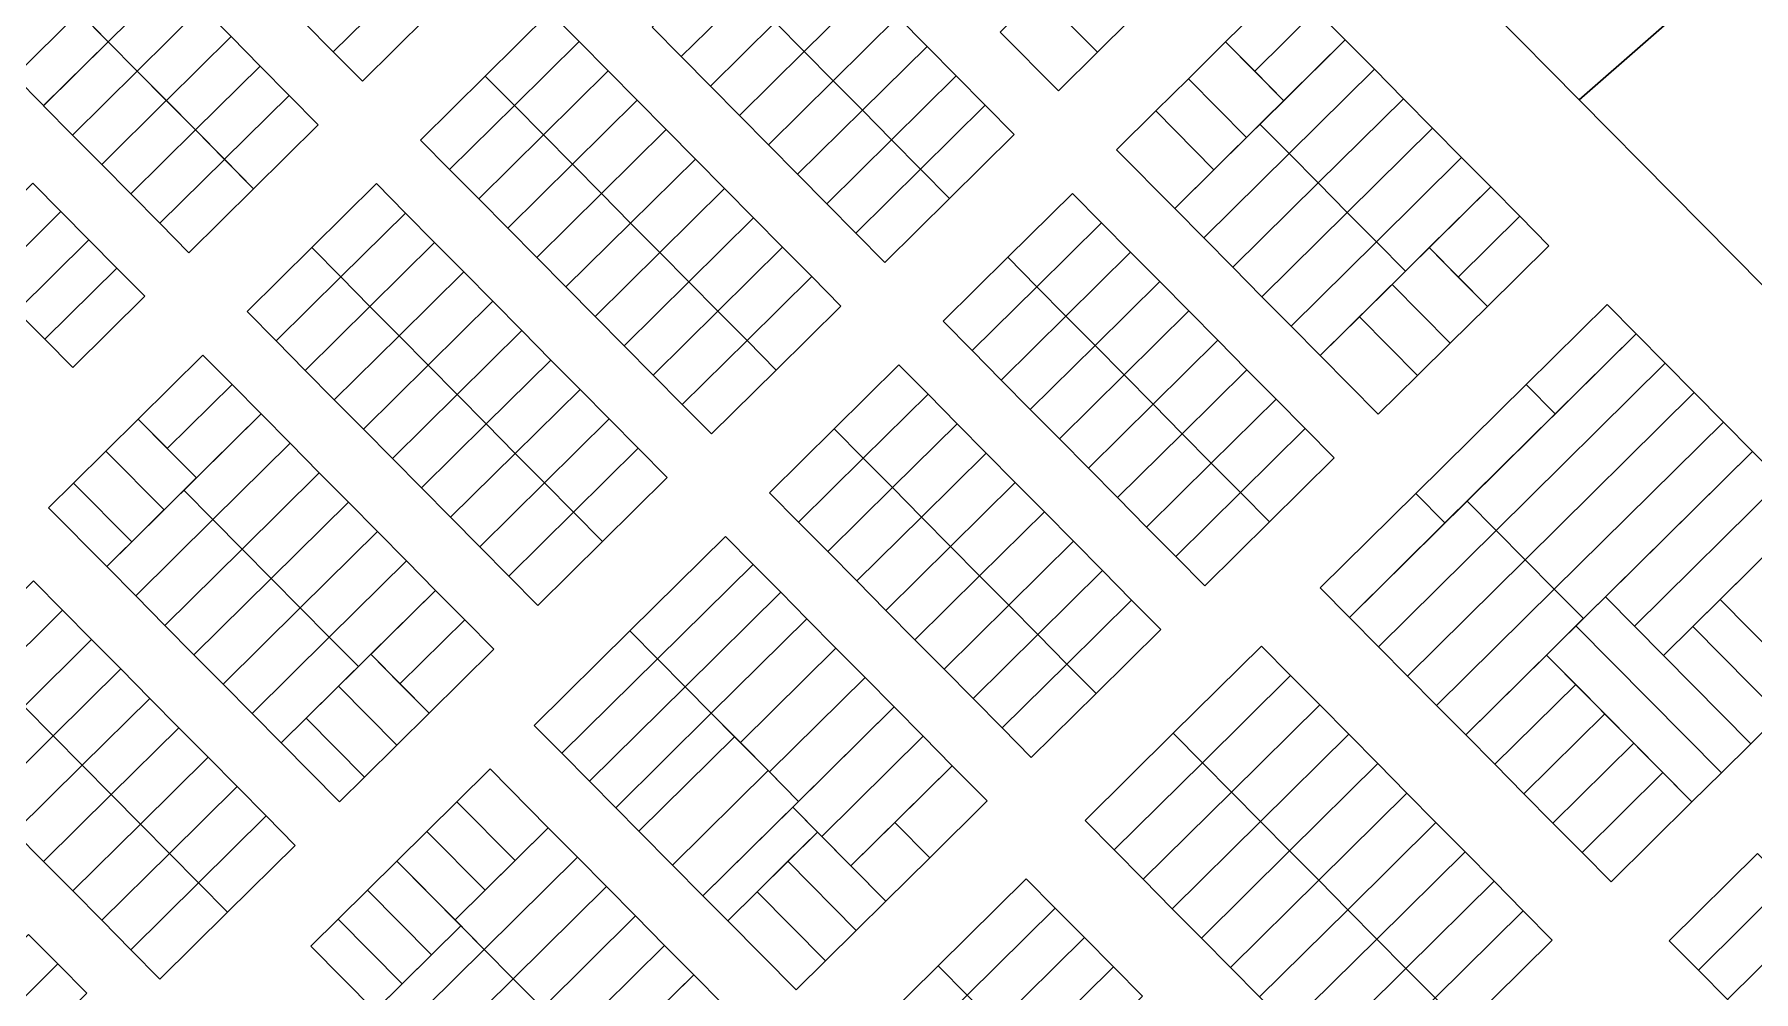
# Model space of a CAD drawing. Header units: metres. Extents: x 5590187 to 5598444, y 6961268 to 6971080.
# Drawn here: x 5596526.2 to 5596941.9, y 6967072.3 to 6967303.9 of the extents above; entities that cross this region are included whole.
import ezdxf

# ---------------------------------------------------------------- set-up
doc = ezdxf.new("R2010")
doc.units = ezdxf.units.M
doc.layers.add('zz_catastro_fontana', color=7, linetype='Continuous')

msp = doc.modelspace()

# ---------------------------------------------------------------- linework, layer by layer
at = {"layer": 'zz_catastro_fontana'}
for points in [[(5596899.76, 6967287.99), (5596878.35, 6967309.64), (5597087.94, 6967516.91), (5597126.76, 6967598.97), (5597109.24, 6967616.12), (5597149.49, 6967665.72), (5597185.65, 6967625.21), (5597312.88, 6967374.07), (5597253.72, 6967334.54), (5597210.67, 6967397.96), (5597187.87, 6967383.07), (5597033.94, 6967255.38), (5597004.69, 6967225.45), (5596983.2, 6967253.41), (5596979.71, 6967270.16), (5596933.1, 6967317.31), (5596899.76, 6967287.99)], [(5597233.21, 6967364.75), (5597026.25, 6967160.08), (5596899.76, 6967287.99), (5596933.1, 6967317.31), (5596979.71, 6967270.16), (5596983.2, 6967253.41), (5597004.69, 6967225.45), (5597033.94, 6967255.38), (5597110.9, 6967319.23), (5597187.87, 6967383.07), (5597210.67, 6967397.96), (5597233.21, 6967364.75)], [(5596552.69, 6967324.65), (5596559.72, 6967317.54), (5596544.1, 6967302.09), (5596537.07, 6967309.2), (5596552.69, 6967324.65)], [(5596607.13, 6967322.22), (5596614.16, 6967315.11), (5596598.52, 6967299.64), (5596591.48, 6967306.75), (5596607.13, 6967322.22)], [(5596691.27, 6967321.05), (5596698.3, 6967313.93), (5596682.66, 6967298.47), (5596675.62, 6967305.58), (5596691.27, 6967321.05)], [(5596720.97, 6967322.29), (5596728.01, 6967315.18), (5596712.36, 6967299.71), (5596705.33, 6967306.82), (5596720.97, 6967322.29)], [(5596777.14, 6967321.59), (5596791.21, 6967307.36), (5596783.31, 6967299.56), (5596769.25, 6967313.78), (5596777.14, 6967321.59)], [(5596530.02, 6967316.29), (5596537.05, 6967309.18), (5596521.43, 6967293.73), (5596514.4, 6967300.84), (5596530.02, 6967316.29)], [(5596559.72, 6967317.54), (5596566.76, 6967310.42), (5596551.11, 6967294.96), (5596544.08, 6967302.07), (5596559.72, 6967317.54)], [(5596614.16, 6967315.11), (5596621.19, 6967308), (5596605.55, 6967292.53), (5596598.52, 6967299.64), (5596614.16, 6967315.11)], [(5596728.01, 6967315.18), (5596735.04, 6967308.07), (5596719.39, 6967292.6), (5596712.36, 6967299.71), (5596728.01, 6967315.18)], [(5596829.13, 6967316.74), (5596836.16, 6967309.63), (5596821.3, 6967294.93), (5596814.27, 6967302.04), (5596829.13, 6967316.74)], [(5596698.3, 6967313.93), (5596705.33, 6967306.82), (5596689.69, 6967291.35), (5596682.66, 6967298.47), (5596698.3, 6967313.93)], [(5596769.25, 6967313.78), (5596783.31, 6967299.56), (5596773.83, 6967290.18), (5596759.77, 6967304.4), (5596769.25, 6967313.78)], [(5596537.05, 6967309.18), (5596544.08, 6967302.07), (5596528.46, 6967286.62), (5596521.43, 6967293.73), (5596537.05, 6967309.18)], [(5596566.76, 6967310.42), (5596573.79, 6967303.31), (5596558.16, 6967287.87), (5596551.13, 6967294.98), (5596566.76, 6967310.42)], [(5596650.9, 6967309.25), (5596657.93, 6967302.14), (5596642.29, 6967286.67), (5596635.25, 6967293.78), (5596650.9, 6967309.25)], [(5596705.33, 6967306.82), (5596712.36, 6967299.71), (5596696.72, 6967284.24), (5596689.69, 6967291.35), (5596705.33, 6967306.82)], [(5596735.04, 6967308.07), (5596742.07, 6967300.96), (5596726.43, 6967285.49), (5596719.39, 6967292.6), (5596735.04, 6967308.07)], [(5596836.16, 6967309.63), (5596843.19, 6967302.52), (5596828.33, 6967287.82), (5596821.3, 6967294.93), (5596836.16, 6967309.63)], [(5596573.79, 6967303.31), (5596580.82, 6967296.2), (5596565.2, 6967280.75), (5596558.16, 6967287.87), (5596573.79, 6967303.31)], [(5596843.19, 6967302.52), (5596850.23, 6967295.41), (5596829.61, 6967275.02), (5596822.57, 6967282.13), (5596843.19, 6967302.52)], [(5596544.08, 6967302.07), (5596551.11, 6967294.96), (5596535.47, 6967279.49), (5596528.44, 6967286.6), (5596544.08, 6967302.07)], [(5596657.93, 6967302.14), (5596664.96, 6967295.03), (5596649.32, 6967279.56), (5596642.29, 6967286.67), (5596657.93, 6967302.14)], [(5596712.36, 6967299.71), (5596719.39, 6967292.6), (5596703.75, 6967277.13), (5596696.72, 6967284.24), (5596712.36, 6967299.71)], [(5596742.07, 6967300.96), (5596749.1, 6967293.85), (5596733.46, 6967278.38), (5596726.43, 6967285.49), (5596742.07, 6967300.96)], [(5596814.27, 6967302.04), (5596828.33, 6967287.82), (5596819.33, 6967278.92), (5596805.27, 6967293.14), (5596814.27, 6967302.04)], [(5596551.11, 6967294.96), (5596558.14, 6967287.85), (5596542.52, 6967272.4), (5596535.49, 6967279.51), (5596551.11, 6967294.96)], [(5596580.82, 6967296.2), (5596587.85, 6967289.09), (5596572.23, 6967273.64), (5596565.2, 6967280.75), (5596580.82, 6967296.2)], [(5596664.96, 6967295.03), (5596671.99, 6967287.92), (5596656.35, 6967272.45), (5596649.32, 6967279.56), (5596664.96, 6967295.03)], [(5596850.23, 6967295.41), (5596857.26, 6967288.3), (5596836.64, 6967267.91), (5596829.61, 6967275.02), (5596850.23, 6967295.41)], [(5596635.25, 6967293.78), (5596642.29, 6967286.67), (5596626.64, 6967271.2), (5596619.61, 6967278.31), (5596635.25, 6967293.78)], [(5596719.39, 6967292.6), (5596726.43, 6967285.49), (5596710.78, 6967270.02), (5596703.75, 6967277.13), (5596719.39, 6967292.6)], [(5596749.1, 6967293.85), (5596756.13, 6967286.74), (5596740.49, 6967271.27), (5596733.46, 6967278.38), (5596749.1, 6967293.85)], [(5596805.27, 6967293.14), (5596819.33, 6967278.92), (5596811.44, 6967271.12), (5596797.38, 6967285.34), (5596805.27, 6967293.14)], [(5596558.14, 6967287.85), (5596565.18, 6967280.73), (5596549.55, 6967265.29), (5596542.52, 6967272.4), (5596558.14, 6967287.85)], [(5596587.85, 6967289.09), (5596594.88, 6967281.98), (5596579.26, 6967266.53), (5596572.23, 6967273.64), (5596587.85, 6967289.09)], [(5596642.29, 6967286.67), (5596649.32, 6967279.56), (5596633.67, 6967264.09), (5596626.64, 6967271.2), (5596642.29, 6967286.67)], [(5596671.99, 6967287.92), (5596679.02, 6967280.81), (5596663.38, 6967265.34), (5596656.35, 6967272.45), (5596671.99, 6967287.92)], [(5596756.13, 6967286.74), (5596763.16, 6967279.63), (5596747.52, 6967264.16), (5596740.49, 6967271.27), (5596756.13, 6967286.74)], [(5596857.26, 6967288.3), (5596864.29, 6967281.19), (5596843.67, 6967260.8), (5596836.64, 6967267.91), (5596857.26, 6967288.3)], [(5596726.43, 6967285.49), (5596733.46, 6967278.38), (5596717.81, 6967262.91), (5596710.78, 6967270.02), (5596726.43, 6967285.49)], [(5596797.38, 6967285.34), (5596811.44, 6967271.12), (5596801.95, 6967261.74), (5596787.89, 6967275.96), (5596797.38, 6967285.34)], [(5596822.57, 6967282.13), (5596829.61, 6967275.02), (5596808.99, 6967254.63), (5596801.95, 6967261.74), (5596822.57, 6967282.13)], [(5596565.18, 6967280.73), (5596572.21, 6967273.62), (5596556.59, 6967258.17), (5596549.55, 6967265.29), (5596565.18, 6967280.73)], [(5596649.32, 6967279.56), (5596656.35, 6967272.45), (5596640.71, 6967256.98), (5596633.67, 6967264.09), (5596649.32, 6967279.56)], [(5596679.02, 6967280.81), (5596686.05, 6967273.7), (5596670.41, 6967258.23), (5596663.38, 6967265.34), (5596679.02, 6967280.81)], [(5596733.46, 6967278.38), (5596740.49, 6967271.27), (5596724.85, 6967255.8), (5596717.81, 6967262.91), (5596733.46, 6967278.38)], [(5596864.29, 6967281.19), (5596871.32, 6967274.08), (5596850.7, 6967253.69), (5596843.67, 6967260.8), (5596864.29, 6967281.19)], [(5596572.21, 6967273.62), (5596579.24, 6967266.51), (5596563.62, 6967251.06), (5596556.59, 6967258.17), (5596572.21, 6967273.62)], [(5596686.05, 6967273.7), (5596693.09, 6967266.59), (5596677.44, 6967251.12), (5596670.41, 6967258.23), (5596686.05, 6967273.7)], [(5596829.61, 6967275.02), (5596836.64, 6967267.91), (5596816.02, 6967247.52), (5596808.99, 6967254.63), (5596829.61, 6967275.02)], [(5596871.32, 6967274.08), (5596878.35, 6967266.97), (5596857.73, 6967246.58), (5596850.7, 6967253.69), (5596871.32, 6967274.08)], [(5596656.35, 6967272.45), (5596663.38, 6967265.34), (5596647.74, 6967249.87), (5596640.71, 6967256.98), (5596656.35, 6967272.45)], [(5596740.49, 6967271.27), (5596747.52, 6967264.16), (5596731.88, 6967248.69), (5596724.85, 6967255.8), (5596740.49, 6967271.27)], [(5596525.89, 6967267.84), (5596532.65, 6967261.01), (5596515.23, 6967243.78), (5596508.47, 6967250.62), (5596525.89, 6967267.84)], [(5596608.95, 6967267.76), (5596615.98, 6967260.65), (5596600.33, 6967245.18), (5596593.3, 6967252.29), (5596608.95, 6967267.76)], [(5596663.38, 6967265.34), (5596670.41, 6967258.23), (5596654.77, 6967242.76), (5596647.74, 6967249.87), (5596663.38, 6967265.34)], [(5596693.09, 6967266.59), (5596700.12, 6967259.48), (5596684.47, 6967244.01), (5596677.44, 6967251.12), (5596693.09, 6967266.59)], [(5596777.23, 6967265.41), (5596784.26, 6967258.3), (5596768.61, 6967242.83), (5596761.58, 6967249.94), (5596777.23, 6967265.41)], [(5596836.64, 6967267.91), (5596843.67, 6967260.8), (5596823.05, 6967240.41), (5596816.02, 6967247.52), (5596836.64, 6967267.91)], [(5596878.35, 6967266.97), (5596885.38, 6967259.86), (5596870.52, 6967245.16), (5596863.49, 6967252.27), (5596878.35, 6967266.97)], [(5596532.65, 6967261.01), (5596539.41, 6967254.17), (5596521.99, 6967236.94), (5596515.23, 6967243.78), (5596532.65, 6967261.01)], [(5596615.98, 6967260.65), (5596623.01, 6967253.54), (5596607.37, 6967238.07), (5596600.33, 6967245.18), (5596615.98, 6967260.65)], [(5596843.67, 6967260.8), (5596850.7, 6967253.69), (5596830.08, 6967233.3), (5596823.05, 6967240.41), (5596843.67, 6967260.8)], [(5596670.41, 6967258.23), (5596677.44, 6967251.12), (5596661.8, 6967235.65), (5596654.77, 6967242.76), (5596670.41, 6967258.23)], [(5596700.12, 6967259.48), (5596707.15, 6967252.37), (5596691.51, 6967236.9), (5596684.47, 6967244.01), (5596700.12, 6967259.48)], [(5596784.26, 6967258.3), (5596791.29, 6967251.19), (5596775.65, 6967235.72), (5596768.61, 6967242.83), (5596784.26, 6967258.3)], [(5596885.38, 6967259.86), (5596892.42, 6967252.75), (5596877.55, 6967238.05), (5596870.52, 6967245.16), (5596885.38, 6967259.86)], [(5596539.41, 6967254.17), (5596546.17, 6967247.33), (5596528.75, 6967230.11), (5596521.99, 6967236.94), (5596539.41, 6967254.17)], [(5596623.01, 6967253.54), (5596630.04, 6967246.43), (5596614.4, 6967230.96), (5596607.37, 6967238.07), (5596623.01, 6967253.54)], [(5596707.15, 6967252.37), (5596714.18, 6967245.26), (5596698.54, 6967229.79), (5596691.51, 6967236.9), (5596707.15, 6967252.37)], [(5596850.7, 6967253.69), (5596857.73, 6967246.58), (5596837.11, 6967226.19), (5596830.08, 6967233.3), (5596850.7, 6967253.69)], [(5596593.3, 6967252.29), (5596600.33, 6967245.18), (5596584.69, 6967229.71), (5596577.66, 6967236.82), (5596593.3, 6967252.29)], [(5596677.44, 6967251.12), (5596684.47, 6967244.01), (5596668.83, 6967228.54), (5596661.8, 6967235.65), (5596677.44, 6967251.12)], [(5596761.58, 6967249.94), (5596768.61, 6967242.83), (5596752.97, 6967227.36), (5596745.94, 6967234.47), (5596761.58, 6967249.94)], [(5596791.29, 6967251.19), (5596798.32, 6967244.08), (5596782.68, 6967228.61), (5596775.65, 6967235.72), (5596791.29, 6967251.19)], [(5596863.49, 6967252.27), (5596877.55, 6967238.05), (5596868.55, 6967229.15), (5596854.49, 6967243.37), (5596863.49, 6967252.27)], [(5596546.17, 6967247.33), (5596552.93, 6967240.5), (5596535.51, 6967223.27), (5596528.75, 6967230.11), (5596546.17, 6967247.33)], [(5596600.33, 6967245.18), (5596607.37, 6967238.07), (5596591.72, 6967222.6), (5596584.69, 6967229.71), (5596600.33, 6967245.18)], [(5596630.04, 6967246.43), (5596637.07, 6967239.32), (5596621.43, 6967223.85), (5596614.4, 6967230.96), (5596630.04, 6967246.43)], [(5596684.47, 6967244.01), (5596691.51, 6967236.9), (5596675.86, 6967221.43), (5596668.83, 6967228.54), (5596684.47, 6967244.01)], [(5596714.18, 6967245.26), (5596721.21, 6967238.15), (5596705.57, 6967222.68), (5596698.54, 6967229.79), (5596714.18, 6967245.26)], [(5596798.32, 6967244.08), (5596805.35, 6967236.97), (5596789.71, 6967221.5), (5596782.68, 6967228.61), (5596798.32, 6967244.08)], [(5596768.61, 6967242.83), (5596775.65, 6967235.72), (5596760, 6967220.25), (5596752.97, 6967227.36), (5596768.61, 6967242.83)], [(5596854.49, 6967243.37), (5596868.55, 6967229.15), (5596860.66, 6967221.35), (5596846.6, 6967235.57), (5596854.49, 6967243.37)], [(5596607.37, 6967238.07), (5596614.4, 6967230.96), (5596598.75, 6967215.49), (5596591.72, 6967222.6), (5596607.37, 6967238.07)], [(5596637.07, 6967239.32), (5596644.1, 6967232.21), (5596628.46, 6967216.74), (5596621.43, 6967223.85), (5596637.07, 6967239.32)], [(5596691.51, 6967236.9), (5596698.54, 6967229.79), (5596682.89, 6967214.32), (5596675.86, 6967221.43), (5596691.51, 6967236.9)], [(5596775.65, 6967235.72), (5596782.68, 6967228.61), (5596767.04, 6967213.14), (5596760, 6967220.25), (5596775.65, 6967235.72)], [(5596805.35, 6967236.97), (5596812.38, 6967229.86), (5596796.74, 6967214.39), (5596789.71, 6967221.5), (5596805.35, 6967236.97)], [(5596906.48, 6967238.53), (5596913.51, 6967231.42), (5596893.96, 6967212.08), (5596886.93, 6967219.19), (5596906.48, 6967238.53)], [(5596644.1, 6967232.21), (5596651.13, 6967225.1), (5596635.49, 6967209.63), (5596628.46, 6967216.74), (5596644.1, 6967232.21)], [(5596846.6, 6967235.57), (5596860.66, 6967221.35), (5596851.18, 6967211.97), (5596837.11, 6967226.19), (5596846.6, 6967235.57)], [(5596614.4, 6967230.96), (5596621.43, 6967223.85), (5596605.79, 6967208.38), (5596598.75, 6967215.49), (5596614.4, 6967230.96)], [(5596698.54, 6967229.79), (5596705.57, 6967222.68), (5596689.93, 6967207.21), (5596682.89, 6967214.32), (5596698.54, 6967229.79)], [(5596782.68, 6967228.61), (5596789.71, 6967221.5), (5596774.07, 6967206.03), (5596767.04, 6967213.14), (5596782.68, 6967228.61)], [(5596812.38, 6967229.86), (5596819.42, 6967222.75), (5596803.77, 6967207.28), (5596796.74, 6967214.39), (5596812.38, 6967229.86)], [(5596913.51, 6967231.42), (5596920.54, 6967224.31), (5596879.66, 6967183.88), (5596872.63, 6967190.99), (5596913.51, 6967231.42)], [(5596566.99, 6967226.28), (5596574.03, 6967219.17), (5596558.38, 6967203.7), (5596551.35, 6967210.81), (5596566.99, 6967226.28)], [(5596621.43, 6967223.85), (5596628.46, 6967216.74), (5596612.82, 6967201.27), (5596605.79, 6967208.38), (5596621.43, 6967223.85)], [(5596651.13, 6967225.1), (5596658.17, 6967217.99), (5596642.52, 6967202.52), (5596635.49, 6967209.63), (5596651.13, 6967225.1)], [(5596735.28, 6967223.92), (5596742.31, 6967216.81), (5596726.66, 6967201.35), (5596719.63, 6967208.46), (5596735.28, 6967223.92)], [(5596920.54, 6967224.31), (5596927.57, 6967217.2), (5596886.69, 6967176.77), (5596879.66, 6967183.88), (5596920.54, 6967224.31)], [(5596574.03, 6967219.17), (5596581.06, 6967212.06), (5596565.41, 6967196.59), (5596558.38, 6967203.7), (5596574.03, 6967219.17)], [(5596789.71, 6967221.5), (5596796.74, 6967214.39), (5596781.1, 6967198.92), (5596774.07, 6967206.03), (5596789.71, 6967221.5)], [(5596819.42, 6967222.75), (5596826.45, 6967215.64), (5596810.8, 6967200.17), (5596803.77, 6967207.28), (5596819.42, 6967222.75)], [(5596886.93, 6967219.19), (5596893.96, 6967212.08), (5596867.27, 6967185.69), (5596860.24, 6967192.8), (5596886.93, 6967219.19)], [(5596628.46, 6967216.74), (5596635.49, 6967209.63), (5596619.85, 6967194.16), (5596612.82, 6967201.27), (5596628.46, 6967216.74)], [(5596658.17, 6967217.99), (5596665.2, 6967210.88), (5596649.55, 6967195.41), (5596642.52, 6967202.52), (5596658.17, 6967217.99)], [(5596742.31, 6967216.81), (5596749.34, 6967209.7), (5596733.7, 6967194.23), (5596726.66, 6967201.35), (5596742.31, 6967216.81)], [(5596826.45, 6967215.64), (5596833.48, 6967208.53), (5596817.84, 6967193.06), (5596810.8, 6967200.17), (5596826.45, 6967215.64)], [(5596927.57, 6967217.2), (5596934.61, 6967210.09), (5596893.72, 6967169.65), (5596886.69, 6967176.77), (5596927.57, 6967217.2)], [(5596551.35, 6967210.81), (5596565.41, 6967196.59), (5596557.59, 6967188.85), (5596543.53, 6967203.07), (5596551.35, 6967210.81)], [(5596581.06, 6967212.06), (5596588.09, 6967204.95), (5596569.42, 6967186.49), (5596562.39, 6967193.6), (5596581.06, 6967212.06)], [(5596665.2, 6967210.88), (5596672.23, 6967203.77), (5596656.59, 6967188.3), (5596649.55, 6967195.41), (5596665.2, 6967210.88)], [(5596796.74, 6967214.39), (5596803.77, 6967207.28), (5596788.13, 6967191.81), (5596781.1, 6967198.92), (5596796.74, 6967214.39)], [(5596635.49, 6967209.63), (5596642.52, 6967202.52), (5596626.88, 6967187.05), (5596619.85, 6967194.16), (5596635.49, 6967209.63)], [(5596719.63, 6967208.46), (5596726.66, 6967201.35), (5596711.02, 6967185.88), (5596703.99, 6967192.99), (5596719.63, 6967208.46)], [(5596749.34, 6967209.7), (5596756.37, 6967202.59), (5596740.73, 6967187.12), (5596733.7, 6967194.23), (5596749.34, 6967209.7)], [(5596803.77, 6967207.28), (5596810.8, 6967200.17), (5596795.16, 6967184.7), (5596788.13, 6967191.81), (5596803.77, 6967207.28)], [(5596833.48, 6967208.53), (5596840.51, 6967201.42), (5596824.87, 6967185.95), (5596817.84, 6967193.06), (5596833.48, 6967208.53)], [(5596934.61, 6967210.09), (5596941.64, 6967202.98), (5596900.75, 6967162.54), (5596893.72, 6967169.65), (5596934.61, 6967210.09)], [(5596543.53, 6967203.07), (5596557.59, 6967188.85), (5596549.77, 6967181.12), (5596535.71, 6967195.34), (5596543.53, 6967203.07)], [(5596588.09, 6967204.95), (5596595.12, 6967197.84), (5596576.46, 6967179.38), (5596569.42, 6967186.49), (5596588.09, 6967204.95)], [(5596642.52, 6967202.52), (5596649.55, 6967195.41), (5596633.91, 6967179.94), (5596626.88, 6967187.05), (5596642.52, 6967202.52)], [(5596672.23, 6967203.77), (5596679.26, 6967196.66), (5596663.62, 6967181.19), (5596656.59, 6967188.3), (5596672.23, 6967203.77)], [(5596756.37, 6967202.59), (5596763.4, 6967195.48), (5596747.76, 6967180.01), (5596740.73, 6967187.12), (5596756.37, 6967202.59)], [(5596941.64, 6967202.98), (5596948.67, 6967195.87), (5596913.12, 6967160.71), (5596906.08, 6967167.82), (5596941.64, 6967202.98)], [(5596726.66, 6967201.35), (5596733.7, 6967194.23), (5596718.05, 6967178.77), (5596711.02, 6967185.88), (5596726.66, 6967201.35)], [(5596810.8, 6967200.17), (5596817.84, 6967193.06), (5596802.19, 6967177.59), (5596795.16, 6967184.7), (5596810.8, 6967200.17)], [(5596535.71, 6967195.34), (5596549.77, 6967181.12), (5596543.73, 6967175.14), (5596529.66, 6967189.36), (5596535.71, 6967195.34)], [(5596595.12, 6967197.84), (5596602.15, 6967190.72), (5596583.49, 6967172.27), (5596576.46, 6967179.38), (5596595.12, 6967197.84)], [(5596649.55, 6967195.41), (5596656.59, 6967188.3), (5596640.94, 6967172.83), (5596633.91, 6967179.94), (5596649.55, 6967195.41)], [(5596733.7, 6967194.23), (5596740.73, 6967187.12), (5596725.08, 6967171.65), (5596718.05, 6967178.77), (5596733.7, 6967194.23)], [(5596763.4, 6967195.48), (5596770.43, 6967188.37), (5596754.79, 6967172.9), (5596747.76, 6967180.01), (5596763.4, 6967195.48)], [(5596948.67, 6967195.87), (5596955.7, 6967188.76), (5596920.15, 6967153.6), (5596913.12, 6967160.71), (5596948.67, 6967195.87)], [(5596562.39, 6967193.6), (5596569.42, 6967186.49), (5596550.76, 6967168.03), (5596543.73, 6967175.14), (5596562.39, 6967193.6)], [(5596602.15, 6967190.72), (5596609.18, 6967183.61), (5596590.52, 6967165.16), (5596583.49, 6967172.27), (5596602.15, 6967190.72)], [(5596817.84, 6967193.06), (5596824.87, 6967185.95), (5596809.22, 6967170.48), (5596802.19, 6967177.59), (5596817.84, 6967193.06)], [(5596860.24, 6967192.8), (5596867.27, 6967185.69), (5596844.18, 6967162.86), (5596837.15, 6967169.97), (5596860.24, 6967192.8)], [(5596872.63, 6967190.99), (5596879.66, 6967183.88), (5596851.22, 6967155.75), (5596844.18, 6967162.86), (5596872.63, 6967190.99)], [(5596569.42, 6967186.49), (5596576.46, 6967179.38), (5596557.79, 6967160.92), (5596550.76, 6967168.03), (5596569.42, 6967186.49)], [(5596656.59, 6967188.3), (5596663.62, 6967181.19), (5596647.98, 6967165.72), (5596640.94, 6967172.83), (5596656.59, 6967188.3)], [(5596740.73, 6967187.12), (5596747.76, 6967180.01), (5596732.12, 6967164.54), (5596725.08, 6967171.65), (5596740.73, 6967187.12)], [(5596770.43, 6967188.37), (5596777.46, 6967181.26), (5596761.82, 6967165.79), (5596754.79, 6967172.9), (5596770.43, 6967188.37)], [(5596955.7, 6967188.76), (5596976.79, 6967167.42), (5596954.97, 6967145.84), (5596933.87, 6967167.17), (5596955.7, 6967188.76)], [(5596609.18, 6967183.61), (5596616.22, 6967176.5), (5596597.55, 6967158.05), (5596590.52, 6967165.16), (5596609.18, 6967183.61)], [(5596670.22, 6967159.59), (5596693.32, 6967182.44), (5596700, 6967175.68), (5596676.9, 6967152.83), (5596670.22, 6967159.59)], [(5596879.66, 6967183.88), (5596886.69, 6967176.77), (5596858.25, 6967148.64), (5596851.22, 6967155.75), (5596879.66, 6967183.88)], [(5596576.46, 6967179.38), (5596583.49, 6967172.27), (5596564.82, 6967153.81), (5596557.79, 6967160.92), (5596576.46, 6967179.38)], [(5596747.76, 6967180.01), (5596754.79, 6967172.9), (5596739.15, 6967157.43), (5596732.12, 6967164.54), (5596747.76, 6967180.01)], [(5596777.46, 6967181.26), (5596784.5, 6967174.15), (5596768.85, 6967158.68), (5596761.82, 6967165.79), (5596777.46, 6967181.26)], [(5596616.22, 6967176.5), (5596623.25, 6967169.39), (5596604.58, 6967150.94), (5596597.55, 6967158.05), (5596616.22, 6967176.5)], [(5596676.9, 6967152.83), (5596700, 6967175.68), (5596706.68, 6967168.93), (5596683.58, 6967146.08), (5596676.9, 6967152.83)], [(5596784.5, 6967174.15), (5596791.53, 6967167.04), (5596775.88, 6967151.57), (5596768.85, 6967158.68), (5596784.5, 6967174.15)], [(5596886.69, 6967176.77), (5596893.72, 6967169.65), (5596865.28, 6967141.53), (5596858.25, 6967148.64), (5596886.69, 6967176.77)], [(5596526.03, 6967171.7), (5596533.06, 6967164.59), (5596516.71, 6967148.42), (5596509.68, 6967155.53), (5596526.03, 6967171.7)], [(5596583.49, 6967172.27), (5596590.52, 6967165.16), (5596571.85, 6967146.7), (5596564.82, 6967153.81), (5596583.49, 6967172.27)], [(5596623.25, 6967169.39), (5596630.28, 6967162.28), (5596614.64, 6967146.81), (5596607.6, 6967153.92), (5596623.25, 6967169.39)], [(5596754.79, 6967172.9), (5596761.82, 6967165.79), (5596746.18, 6967150.32), (5596739.15, 6967157.43), (5596754.79, 6967172.9)], [(5596893.72, 6967169.65), (5596900.75, 6967162.54), (5596872.31, 6967134.42), (5596865.28, 6967141.53), (5596893.72, 6967169.65)], [(5596590.52, 6967165.16), (5596597.55, 6967158.05), (5596578.89, 6967139.59), (5596571.85, 6967146.7), (5596590.52, 6967165.16)], [(5596683.58, 6967146.08), (5596706.68, 6967168.93), (5596713.01, 6967162.53), (5596689.9, 6967139.68), (5596683.58, 6967146.08)], [(5596761.82, 6967165.79), (5596768.85, 6967158.68), (5596753.21, 6967143.21), (5596746.18, 6967150.32), (5596761.82, 6967165.79)], [(5596791.53, 6967167.04), (5596798.56, 6967159.93), (5596782.92, 6967144.46), (5596775.88, 6967151.57), (5596791.53, 6967167.04)], [(5596906.08, 6967167.82), (5596941.24, 6967132.27), (5596934.13, 6967125.23), (5596898.97, 6967160.79), (5596906.08, 6967167.82)], [(5596933.87, 6967167.17), (5596954.97, 6967145.84), (5596948.35, 6967139.3), (5596927.26, 6967160.63), (5596933.87, 6967167.17)], [(5596533.06, 6967164.59), (5596540.09, 6967157.48), (5596523.74, 6967141.31), (5596516.71, 6967148.42), (5596533.06, 6967164.59)], [(5596630.28, 6967162.28), (5596637.31, 6967155.17), (5596621.67, 6967139.7), (5596614.64, 6967146.81), (5596630.28, 6967162.28)], [(5596689.9, 6967139.68), (5596713.01, 6967162.53), (5596720.04, 6967155.42), (5596696.94, 6967132.57), (5596689.9, 6967139.68)], [(5596540.09, 6967157.48), (5596547.13, 6967150.37), (5596530.77, 6967134.2), (5596523.74, 6967141.31), (5596540.09, 6967157.48)], [(5596597.55, 6967158.05), (5596604.58, 6967150.94), (5596585.92, 6967132.48), (5596578.89, 6967139.59), (5596597.55, 6967158.05)], [(5596647.11, 6967136.73), (5596670.22, 6967159.59), (5596676.9, 6967152.83), (5596653.79, 6967129.98), (5596647.11, 6967136.73)], [(5596768.85, 6967158.68), (5596775.88, 6967151.57), (5596760.24, 6967136.1), (5596753.21, 6967143.21), (5596768.85, 6967158.68)], [(5596898.97, 6967160.79), (5596934.13, 6967125.23), (5596927.02, 6967118.2), (5596891.86, 6967153.75), (5596898.97, 6967160.79)], [(5596927.26, 6967160.63), (5596948.35, 6967139.3), (5596941.24, 6967132.27), (5596920.15, 6967153.6), (5596927.26, 6967160.63)], [(5596607.6, 6967153.92), (5596621.67, 6967139.7), (5596613.85, 6967131.97), (5596599.78, 6967146.19), (5596607.6, 6967153.92)], [(5596653.79, 6967129.98), (5596676.9, 6967152.83), (5596683.58, 6967146.08), (5596660.47, 6967123.22), (5596653.79, 6967129.98)], [(5596696.94, 6967132.57), (5596720.04, 6967155.42), (5596727.08, 6967148.31), (5596703.97, 6967125.46), (5596696.94, 6967132.57)], [(5596822.93, 6967155.91), (5596829.96, 6967148.8), (5596808.63, 6967127.7), (5596801.6, 6967134.81), (5596822.93, 6967155.91)], [(5596891.86, 6967153.75), (5596898.9, 6967146.64), (5596879.34, 6967127.31), (5596872.31, 6967134.42), (5596891.86, 6967153.75)], [(5596547.13, 6967150.37), (5596554.16, 6967143.26), (5596537.8, 6967127.09), (5596530.77, 6967134.2), (5596547.13, 6967150.37)], [(5596775.88, 6967151.57), (5596782.92, 6967144.46), (5596767.27, 6967128.99), (5596760.24, 6967136.1), (5596775.88, 6967151.57)], [(5596829.96, 6967148.8), (5596837, 6967141.69), (5596815.66, 6967120.59), (5596808.63, 6967127.7), (5596829.96, 6967148.8)], [(5596599.78, 6967146.19), (5596613.85, 6967131.97), (5596606.02, 6967124.23), (5596591.96, 6967138.45), (5596599.78, 6967146.19)], [(5596660.47, 6967123.22), (5596683.58, 6967146.08), (5596689.9, 6967139.68), (5596666.8, 6967116.82), (5596660.47, 6967123.22)], [(5596703.97, 6967125.46), (5596727.08, 6967148.31), (5596734.11, 6967141.2), (5596711, 6967118.35), (5596703.97, 6967125.46)], [(5596898.9, 6967146.64), (5596905.93, 6967139.53), (5596886.37, 6967120.2), (5596879.34, 6967127.31), (5596898.9, 6967146.64)], [(5596523.74, 6967141.31), (5596530.77, 6967134.2), (5596514.42, 6967118.03), (5596507.39, 6967125.14), (5596523.74, 6967141.31)], [(5596554.16, 6967143.26), (5596561.19, 6967136.15), (5596544.83, 6967119.98), (5596537.8, 6967127.09), (5596554.16, 6967143.26)], [(5596709.58, 6967116.94), (5596734.11, 6967141.2), (5596741.14, 6967134.09), (5596716.61, 6967109.83), (5596709.58, 6967116.94)], [(5596837, 6967141.69), (5596844.03, 6967134.58), (5596822.7, 6967113.48), (5596815.66, 6967120.59), (5596837, 6967141.69)], [(5596561.19, 6967136.15), (5596568.22, 6967129.04), (5596551.87, 6967112.87), (5596544.83, 6967119.98), (5596561.19, 6967136.15)], [(5596591.96, 6967138.45), (5596606.02, 6967124.23), (5596599.98, 6967118.26), (5596585.92, 6967132.48), (5596591.96, 6967138.45)], [(5596666.8, 6967116.82), (5596689.9, 6967139.68), (5596695.53, 6967133.99), (5596672.42, 6967111.14), (5596666.8, 6967116.82)], [(5596905.93, 6967139.53), (5596912.96, 6967132.42), (5596893.41, 6967113.09), (5596886.37, 6967120.2), (5596905.93, 6967139.53)], [(5596530.77, 6967134.2), (5596537.8, 6967127.09), (5596521.45, 6967110.92), (5596514.42, 6967118.03), (5596530.77, 6967134.2)], [(5596672.42, 6967111.14), (5596695.53, 6967133.99), (5596703.62, 6967125.81), (5596680.51, 6967102.96), (5596672.42, 6967111.14)], [(5596716.61, 6967109.83), (5596741.14, 6967134.09), (5596748.17, 6967126.98), (5596723.64, 6967102.72), (5596716.61, 6967109.83)], [(5596801.6, 6967134.81), (5596808.63, 6967127.7), (5596787.3, 6967106.61), (5596780.27, 6967113.72), (5596801.6, 6967134.81)], [(5596844.03, 6967134.58), (5596851.06, 6967127.47), (5596829.73, 6967106.37), (5596822.7, 6967113.48), (5596844.03, 6967134.58)], [(5596912.96, 6967132.42), (5596919.99, 6967125.31), (5596900.44, 6967105.98), (5596893.41, 6967113.09), (5596912.96, 6967132.42)], [(5596568.22, 6967129.04), (5596575.25, 6967121.93), (5596558.9, 6967105.76), (5596551.87, 6967112.87), (5596568.22, 6967129.04)], [(5596808.63, 6967127.7), (5596815.66, 6967120.59), (5596794.33, 6967099.5), (5596787.3, 6967106.61), (5596808.63, 6967127.7)], [(5596537.8, 6967127.09), (5596544.83, 6967119.98), (5596528.48, 6967103.81), (5596521.45, 6967110.92), (5596537.8, 6967127.09)], [(5596642.47, 6967104.02), (5596628.41, 6967118.24), (5596636.44, 6967126.19), (5596650.5, 6967111.97), (5596642.47, 6967104.02)], [(5596680.51, 6967102.96), (5596703.62, 6967125.81), (5596711, 6967118.35), (5596687.89, 6967095.49), (5596680.51, 6967102.96)], [(5596734.3, 6967113.27), (5596748.17, 6967126.98), (5596756.61, 6967118.45), (5596742.74, 6967104.73), (5596734.3, 6967113.27)], [(5596851.06, 6967127.47), (5596858.09, 6967120.35), (5596836.76, 6967099.26), (5596829.73, 6967106.37), (5596851.06, 6967127.47)], [(5596919.99, 6967125.31), (5596927.02, 6967118.2), (5596907.47, 6967098.87), (5596900.44, 6967105.98), (5596919.99, 6967125.31)], [(5596544.83, 6967119.98), (5596551.87, 6967112.87), (5596535.51, 6967096.7), (5596528.48, 6967103.81), (5596544.83, 6967119.98)], [(5596575.25, 6967121.93), (5596582.28, 6967114.82), (5596565.93, 6967098.65), (5596558.9, 6967105.76), (5596575.25, 6967121.93)], [(5596815.66, 6967120.59), (5596822.7, 6967113.48), (5596801.36, 6967092.39), (5596794.33, 6967099.5), (5596815.66, 6967120.59)], [(5596858.09, 6967120.35), (5596865.12, 6967113.24), (5596843.79, 6967092.15), (5596836.76, 6967099.26), (5596858.09, 6967120.35)], [(5596621.15, 6967111.07), (5596628.41, 6967118.24), (5596642.47, 6967104.02), (5596635.22, 6967096.85), (5596621.15, 6967111.07)], [(5596687.89, 6967095.49), (5596709.58, 6967116.94), (5596715.55, 6967110.9), (5596693.87, 6967089.45), (5596687.89, 6967095.49)], [(5596551.87, 6967112.87), (5596558.9, 6967105.76), (5596542.54, 6967089.59), (5596535.51, 6967096.7), (5596551.87, 6967112.87)], [(5596582.28, 6967114.82), (5596589.31, 6967107.71), (5596572.96, 6967091.54), (5596565.93, 6967098.65), (5596582.28, 6967114.82)], [(5596613.9, 6967103.9), (5596621.15, 6967111.07), (5596635.22, 6967096.85), (5596627.96, 6967089.68), (5596613.9, 6967103.9)], [(5596627.96, 6967089.68), (5596650.5, 6967111.97), (5596657.54, 6967104.86), (5596635, 6967082.56), (5596627.96, 6967089.68)], [(5596723.64, 6967102.72), (5596734.3, 6967113.27), (5596742.74, 6967104.73), (5596732.08, 6967094.19), (5596723.64, 6967102.72)], [(5596822.7, 6967113.48), (5596829.73, 6967106.37), (5596808.4, 6967085.28), (5596801.36, 6967092.39), (5596822.7, 6967113.48)], [(5596865.12, 6967113.24), (5596872.15, 6967106.13), (5596850.82, 6967085.04), (5596843.79, 6967092.15), (5596865.12, 6967113.24)], [(5596708.44, 6967103.86), (5596715.55, 6967110.9), (5596732.08, 6967094.19), (5596724.97, 6967087.15), (5596708.44, 6967103.86)], [(5596558.9, 6967105.76), (5596565.93, 6967098.65), (5596549.58, 6967082.48), (5596542.54, 6967089.59), (5596558.9, 6967105.76)], [(5596606.79, 6967096.86), (5596613.9, 6967103.9), (5596629.37, 6967088.25), (5596622.26, 6967081.22), (5596606.79, 6967096.86)], [(5596635, 6967082.56), (5596657.54, 6967104.86), (5596664.57, 6967097.74), (5596642.03, 6967075.45), (5596635, 6967082.56)], [(5596700.98, 6967096.48), (5596708.44, 6967103.86), (5596724.97, 6967087.15), (5596717.5, 6967079.77), (5596700.98, 6967096.48)], [(5596829.73, 6967106.37), (5596836.76, 6967099.26), (5596815.43, 6967078.17), (5596808.4, 6967085.28), (5596829.73, 6967106.37)], [(5596872.15, 6967106.13), (5596879.18, 6967099.02), (5596857.85, 6967077.93), (5596850.82, 6967085.04), (5596872.15, 6967106.13)], [(5596921.53, 6967084.65), (5596942.86, 6967105.74), (5596949.89, 6967098.63), (5596928.56, 6967077.54), (5596921.53, 6967084.65)], [(5596565.93, 6967098.65), (5596572.96, 6967091.54), (5596556.61, 6967075.36), (5596549.58, 6967082.48), (5596565.93, 6967098.65)], [(5596766.05, 6967099.65), (5596773.08, 6967092.54), (5596751.75, 6967071.45), (5596744.72, 6967078.56), (5596766.05, 6967099.65)], [(5596836.76, 6967099.26), (5596843.79, 6967092.15), (5596822.46, 6967071.06), (5596815.43, 6967078.17), (5596836.76, 6967099.26)], [(5596879.18, 6967099.02), (5596886.22, 6967091.91), (5596864.89, 6967070.82), (5596857.85, 6967077.93), (5596879.18, 6967099.02)], [(5596928.56, 6967077.54), (5596949.89, 6967098.63), (5596956.93, 6967091.52), (5596935.59, 6967070.42), (5596928.56, 6967077.54)], [(5596599.68, 6967089.83), (5596606.79, 6967096.86), (5596622.26, 6967081.22), (5596615.15, 6967074.19), (5596599.68, 6967089.83)], [(5596642.03, 6967075.45), (5596664.57, 6967097.74), (5596671.6, 6967090.63), (5596649.06, 6967068.34), (5596642.03, 6967075.45)], [(5596693.87, 6967089.45), (5596700.98, 6967096.48), (5596717.5, 6967079.77), (5596710.39, 6967072.74), (5596693.87, 6967089.45)], [(5596649.06, 6967068.34), (5596671.6, 6967090.63), (5596678.63, 6967083.52), (5596656.09, 6967061.23), (5596649.06, 6967068.34)], [(5596773.08, 6967092.54), (5596780.11, 6967085.43), (5596758.78, 6967064.34), (5596751.75, 6967071.45), (5596773.08, 6967092.54)], [(5596843.79, 6967092.15), (5596850.82, 6967085.04), (5596829.49, 6967063.94), (5596822.46, 6967071.06), (5596843.79, 6967092.15)], [(5596886.22, 6967091.91), (5596893.25, 6967084.8), (5596871.92, 6967063.71), (5596864.89, 6967070.82), (5596886.22, 6967091.91)], [(5596935.59, 6967070.42), (5596956.93, 6967091.52), (5596963.96, 6967084.41), (5596942.63, 6967063.31), (5596935.59, 6967070.42)], [(5596524.85, 6967086.15), (5596531.88, 6967079.04), (5596515.52, 6967062.87), (5596508.49, 6967069.98), (5596524.85, 6967086.15)], [(5596593.07, 6967083.29), (5596599.68, 6967089.83), (5596615.15, 6967074.19), (5596608.54, 6967067.65), (5596593.07, 6967083.29)], [(5596608.54, 6967067.65), (5596629.37, 6967088.25), (5596635, 6967082.56), (5596614.16, 6967061.96), (5596608.54, 6967067.65)], [(5596614.16, 6967061.96), (5596635, 6967082.56), (5596642.03, 6967075.45), (5596621.19, 6967054.85), (5596614.16, 6967061.96)], [(5596656.09, 6967061.23), (5596678.63, 6967083.52), (5596685.66, 6967076.41), (5596663.12, 6967054.12), (5596656.09, 6967061.23)], [(5596780.11, 6967085.43), (5596787.14, 6967078.32), (5596765.81, 6967057.23), (5596758.78, 6967064.34), (5596780.11, 6967085.43)], [(5596850.82, 6967085.04), (5596857.85, 6967077.93), (5596836.52, 6967056.83), (5596829.49, 6967063.94), (5596850.82, 6967085.04)], [(5596531.88, 6967079.04), (5596538.91, 6967071.93), (5596522.56, 6967055.76), (5596515.52, 6967062.87), (5596531.88, 6967079.04)], [(5596744.72, 6967078.56), (5596751.75, 6967071.45), (5596730.42, 6967050.35), (5596723.39, 6967057.46), (5596744.72, 6967078.56)], [(5596787.14, 6967078.32), (5596794.18, 6967071.21), (5596772.84, 6967050.12), (5596765.81, 6967057.23), (5596787.14, 6967078.32)], [(5596857.85, 6967077.93), (5596864.89, 6967070.82), (5596843.55, 6967049.72), (5596836.52, 6967056.83), (5596857.85, 6967077.93)], [(5596621.19, 6967054.85), (5596642.03, 6967075.45), (5596649.06, 6967068.34), (5596628.23, 6967047.74), (5596621.19, 6967054.85)], [(5596677.49, 6967068.33), (5596685.66, 6967076.41), (5596699.73, 6967062.19), (5596691.55, 6967054.11), (5596677.49, 6967068.33)]]:
    msp.add_lwpolyline(points, close=True, dxfattribs=at)

doc.saveas('drawing.dxf')
